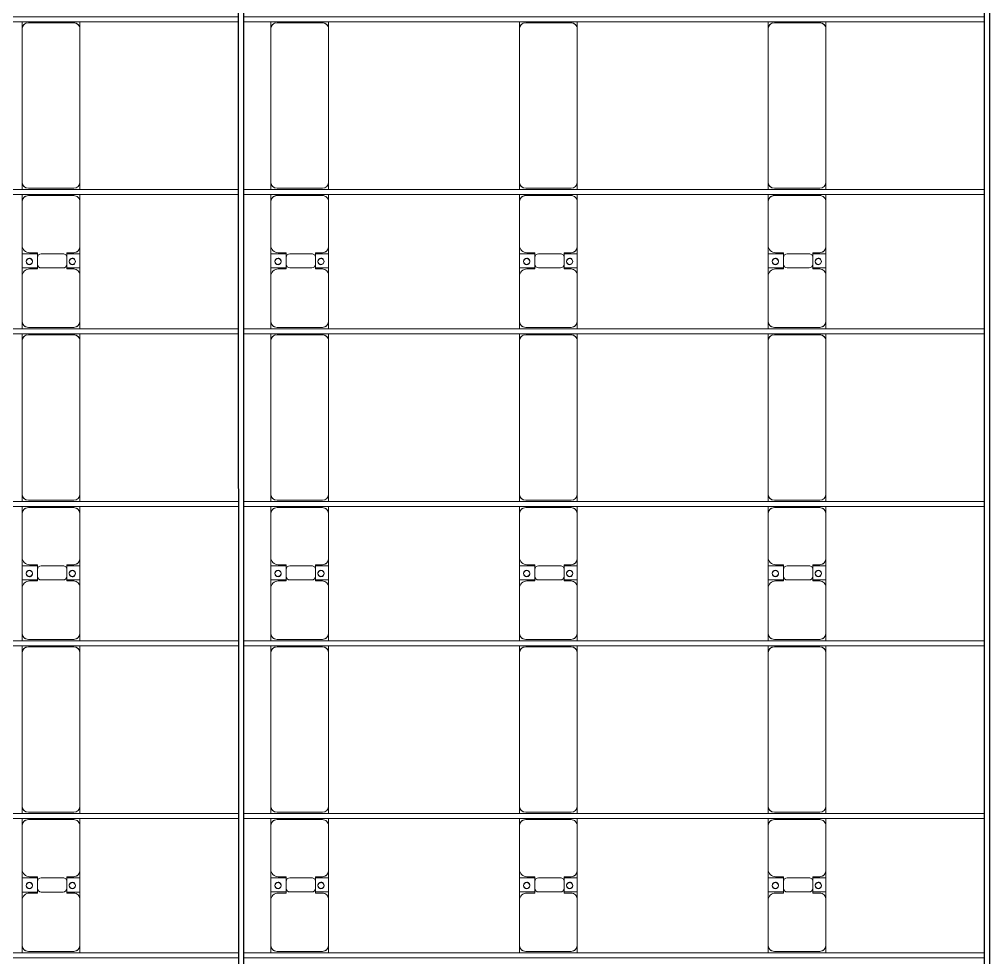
# Model space of a CAD drawing. Header units: millimetres. Extents: x -496478 to -186190, y -204059 to -87354.
# Drawn here: x -392996 to -385232, y -151152 to -143603 of the extents above; entities that cross this region are included whole.
import ezdxf

# ---------------------------------------------------------------- set-up
doc = ezdxf.new("R2010")
doc.units = ezdxf.units.MM
for name, color, linetype, lineweight in [('A-DETL-MBND', 5, 'Continuous', 9), ('A-GENM', 13, 'Continuous', 9), ('S-BEAM', 12, 'Continuous', 9)]:
    doc.layers.add(name, color=color, linetype=linetype, lineweight=lineweight)

# ---------------------------------------------------------------- blocks, each defined once
blk = doc.blocks.new('Dai phao do pin - DẢI PHAO ĐỠ PIN-V24-BỐ TRÍ KHUNG KẾT CẤU BÈ PIN 01')
at = {"layer": 'A-DETL-MBND', "color": 8}
for p, q in [((15768, 241.6), (15829.7, 241.6)), ((16189.7, 241.6), (15829.7, 241.6)), ((16189.7, 241.6), (16372.2, 241.6)), ((16257.8, 241.6), (16440.3, 241.6)), ((16257.8, 118.2), (16257.8, 241.6)), ((16372.2, 241.6), (16372.2, 118.2)), ((16790.3, 241.6), (16440.3, 241.6)), ((16790.3, 241.6), (16848, 241.6)), ((16888, 241.6), (16949.7, 241.6)), ((18180.3, 241.6), (16949.7, 241.6)), ((18180.3, 241.6), (18238, 241.6)), ((18278, 241.6), (18339.7, 241.6)), ((18699.7, 241.6), (18339.7, 241.6)), ((18699.7, 241.6), (18882.2, 241.6)), ((18767.8, 241.6), (18950.3, 241.6)), ((18767.8, 118.2), (18767.8, 241.6)), ((18882.2, 241.6), (18882.2, 118.2)), ((19300.3, 241.6), (18950.3, 241.6)), ((19300.3, 241.6), (19358, 241.6)), ((19398, 241.6), (19459.7, 241.6)), ((20690.3, 241.6), (19459.7, 241.6)), ((20690.3, 241.6), (20748, 241.6)), ((20788, 241.6), (20849.7, 241.6)), ((21209.7, 241.6), (20849.7, 241.6)), ((21209.7, 241.6), (21392.2, 241.6)), ((21277.8, 241.6), (21460.3, 241.6)), ((21277.8, 118.2), (21277.8, 241.6)), ((21392.2, 241.6), (21392.2, 118.2)), ((21810.3, 241.6), (21460.3, 241.6)), ((21810.3, 241.6), (21868, 241.6)), ((21908, 241.6), (21969.7, 241.6)), ((23200.3, 241.6), (21969.7, 241.6)), ((23200.3, 241.6), (23258, 241.6)), ((15779.7, 191.6), (15779.7, -173.4)), ((16249.7, 118.2), (16249.7, 181.6)), ((16380.3, 181.6), (16380.3, 118.2)), ((16840.3, -173.4), (16840.3, 191.6)), ((16899.7, 191.6), (16899.7, -173.4)), ((18230.3, -173.4), (18230.3, 191.6)), ((18289.7, 191.6), (18289.7, -173.4)), ((18759.7, 118.2), (18759.7, 181.6)), ((18890.3, 181.6), (18890.3, 118.2)), ((19350.3, -173.4), (19350.3, 191.6)), ((19409.7, 191.6), (19409.7, -173.4)), ((20740.3, -173.4), (20740.3, 191.6)), ((20799.7, 191.6), (20799.7, -173.4)), ((21269.7, 118.2), (21269.7, 181.6)), ((21400.3, 181.6), (21400.3, 118.2)), ((21860.3, -173.4), (21860.3, 191.6)), ((21919.7, 191.6), (21919.7, -173.4)), ((23250.3, -173.4), (23250.3, 191.6)), ((16342.2, 118.2), (16249.7, 118.2)), ((16257.8, 88.2), (16257.8, -88.2)), ((16380.3, 118.2), (16287.8, 118.2)), ((16372.2, -88.2), (16372.2, 88.2)), ((18852.2, 118.2), (18759.7, 118.2)), ((18767.8, 88.2), (18767.8, -88.2)), ((18890.3, 118.2), (18797.8, 118.2)), ((18882.2, -88.2), (18882.2, 88.2)), ((21362.2, 118.2), (21269.7, 118.2)), ((21277.8, 88.2), (21277.8, -88.2)), ((21400.3, 118.2), (21307.8, 118.2)), ((21392.2, -88.2), (21392.2, 88.2)), ((16249.7, -173.4), (16249.7, -118.2)), ((16249.7, -118.2), (16342.2, -118.2)), ((16257.8, -223.4), (16257.8, -118.2)), ((16287.8, -118.2), (16380.3, -118.2)), ((16372.2, -118.2), (16372.2, -223.4)), ((16380.3, -118.2), (16380.3, -173.4)), ((18759.7, -173.4), (18759.7, -118.2)), ((18759.7, -118.2), (18852.2, -118.2)), ((18767.8, -223.4), (18767.8, -118.2)), ((18797.8, -118.2), (18890.3, -118.2)), ((18882.2, -118.2), (18882.2, -223.4)), ((18890.3, -118.2), (18890.3, -173.4)), ((21269.7, -173.4), (21269.7, -118.2)), ((21269.7, -118.2), (21362.2, -118.2)), ((21277.8, -223.4), (21277.8, -118.2)), ((21307.8, -118.2), (21400.3, -118.2)), ((21392.2, -118.2), (21392.2, -223.4)), ((21400.3, -118.2), (21400.3, -173.4)), ((15829.7, -223.4), (15768, -223.4)), ((15829.7, -223.4), (16199.7, -223.4)), ((16372.2, -223.4), (16199.7, -223.4)), ((16430.3, -223.4), (16257.8, -223.4)), ((16430.3, -223.4), (16790.3, -223.4)), ((16848, -223.4), (16790.3, -223.4)), ((16949.7, -223.4), (16888, -223.4)), ((16949.7, -223.4), (18180.3, -223.4)), ((18238, -223.4), (18180.3, -223.4)), ((18339.7, -223.4), (18278, -223.4)), ((18339.7, -223.4), (18709.7, -223.4)), ((18882.2, -223.4), (18709.7, -223.4)), ((18940.3, -223.4), (18767.8, -223.4)), ((18940.3, -223.4), (19300.3, -223.4)), ((19358, -223.4), (19300.3, -223.4)), ((19459.7, -223.4), (19398, -223.4)), ((19459.7, -223.4), (20690.3, -223.4)), ((20748, -223.4), (20690.3, -223.4)), ((20849.7, -223.4), (20788, -223.4)), ((20849.7, -223.4), (21219.7, -223.4)), ((21392.2, -223.4), (21219.7, -223.4)), ((21450.3, -223.4), (21277.8, -223.4)), ((21450.3, -223.4), (21810.3, -223.4)), ((21868, -223.4), (21810.3, -223.4)), ((21969.7, -223.4), (21908, -223.4)), ((21969.7, -223.4), (23200.3, -223.4)), ((23258, -223.4), (23200.3, -223.4))]:
    blk.add_line(p, q, dxfattribs=at)
for centre, radius, start, end in [((15829.7, 191.6), 50, 90, 180), ((16189.7, 181.6), 60, 360, 90), ((16440.3, 181.6), 60, 90, 180), ((16790.3, 191.6), 50, 0, 90), ((16949.7, 191.6), 50, 90, 180), ((16949.7, 191.6), 50, 105, 180), ((18180.3, 191.6), 50, 360, 90), ((18180.3, 191.6), 50, 15, 90), ((18339.7, 191.6), 50, 90, 180), ((18699.7, 181.6), 60, 0, 90), ((18950.3, 181.6), 60, 90, 180), ((19300.3, 191.6), 50, 0, 90), ((19459.7, 191.6), 50, 90, 180), ((19459.7, 191.6), 50, 105, 180), ((20690.3, 191.6), 50, 0, 90), ((20690.3, 191.6), 50, 15, 90), ((20849.7, 191.6), 50, 90, 180), ((21209.7, 181.6), 60, 0, 90), ((21460.3, 181.6), 60, 90, 180), ((21810.3, 191.6), 50, 0, 90), ((21969.7, 191.6), 50, 90, 180), ((21969.7, 191.6), 50, 105, 180), ((23200.3, 191.6), 50, 360, 90), ((23200.3, 191.6), 50, 15, 90), ((15829.7, 191.6), 50, 135, 180), ((16189.7, 181.6), 60, 360, 45), ((16308.6, 183.2), 25, 0, 180), ((16308.6, 183.2), 25, 180, 360), ((16311.4, 183.2), 25, 0, 180), ((16311.4, 183.2), 25, 180, 0), ((16311.4, 183.2), 25, 180, 195), ((16440.3, 181.6), 60, 135, 180), ((16790.3, 191.6), 50, 0, 45), ((18339.7, 191.6), 50, 135, 180), ((18699.7, 181.6), 60, 0, 45), ((18818.6, 183.2), 25, 0, 180), ((18818.6, 183.2), 25, 180, 0), ((18821.4, 183.2), 25, 0, 180), ((18821.4, 183.2), 25, 180, 360), ((18821.4, 183.2), 25, 180, 195), ((18950.3, 181.6), 60, 135, 180), ((19300.3, 191.6), 50, 0, 45), ((20849.7, 191.6), 50, 135, 180), ((21209.7, 181.6), 60, 0, 45), ((21328.6, 183.2), 25, 360, 180), ((21328.6, 183.2), 25, 180, 360), ((21331.4, 183.2), 25, 0, 180), ((21331.4, 183.2), 25, 180, 0), ((21331.4, 183.2), 25, 180, 195), ((21460.3, 181.6), 60, 135, 180), ((21810.3, 191.6), 50, 0, 45), ((16287.8, 88.2), 30, 90, 180), ((16342.2, 88.2), 30, 360, 90), ((18797.8, 88.2), 30, 90, 180), ((18852.2, 88.2), 30, 0, 90), ((21307.8, 88.2), 30, 90, 180), ((21362.2, 88.2), 30, 0, 90), ((16287.8, -88.2), 30, 180, 270), ((16308.6, -161.8), 25, 0, 180), ((16311.4, -161.8), 25, 360, 180), ((16311.4, -161.8), 25, 120, 180), ((16311.4, -161.8), 25, 75, 105), ((16308.6, -161.8), 25, 75, 90), ((16308.6, -161.8), 25, 30, 45), ((16342.2, -88.2), 30, 270, 0), ((18797.8, -88.2), 30, 180, 270), ((18818.6, -161.8), 25, 0, 180), ((18821.4, -161.8), 25, 0, 180), ((18821.4, -161.8), 25, 120, 180), ((18821.4, -161.8), 25, 75, 105), ((18818.6, -161.8), 25, 75, 90), ((18818.6, -161.8), 25, 30, 45), ((18852.2, -88.2), 30, 270, 0), ((21307.8, -88.2), 30, 180, 270), ((21328.6, -161.8), 25, 360, 180), ((21331.4, -161.8), 25, 360, 180), ((21331.4, -161.8), 25, 120, 180), ((21331.4, -161.8), 25, 85.14469, 105), ((21328.6, -161.8), 25, 75, 90), ((21328.6, -161.8), 25, 30, 45), ((21362.2, -88.2), 30, 270, 0), ((15829.7, -173.4), 50, 180, 270), ((15829.7, -173.4), 50, 180, 225), ((16199.7, -173.4), 50, 270, 360), ((16199.7, -173.4), 50, 315, 360), ((16308.6, -161.8), 25, 180, 360), ((16311.4, -161.8), 25, 180, 0), ((16308.6, -161.8), 25, 0, 15), ((16430.3, -173.4), 50, 180, 270), ((16430.3, -173.4), 50, 180, 225), ((16790.3, -173.4), 50, 270, 0), ((16790.3, -173.4), 50, 315, 360), ((16949.7, -173.4), 50, 180, 270), ((16949.7, -173.4), 50, 180, 270), ((18180.3, -173.4), 50, 270, 360), ((18180.3, -173.4), 50, 285, 360), ((18339.7, -173.4), 50, 180, 270), ((18339.7, -173.4), 50, 180, 225), ((18709.7, -173.4), 50, 270, 0), ((18709.7, -173.4), 50, 315, 0), ((18818.6, -161.8), 25, 180, 0), ((18821.4, -161.8), 25, 180, 360), ((18818.6, -161.8), 25, 0, 15), ((18940.3, -173.4), 50, 180, 270), ((18940.3, -173.4), 50, 180, 225), ((19300.3, -173.4), 50, 270, 360), ((19300.3, -173.4), 50, 315, 360), ((19459.7, -173.4), 50, 180, 270), ((19459.7, -173.4), 50, 180, 270), ((20690.3, -173.4), 50, 270, 0), ((20690.3, -173.4), 50, 285, 0), ((20849.7, -173.4), 50, 180, 270), ((20849.7, -173.4), 50, 180, 225), ((21219.7, -173.4), 50, 270, 0), ((21219.7, -173.4), 50, 315, 0), ((21328.6, -161.8), 25, 180, 0), ((21331.4, -161.8), 25, 180, 0), ((21328.6, -161.8), 25, 360, 15), ((21450.3, -173.4), 50, 180, 270), ((21450.3, -173.4), 50, 180, 225), ((21810.3, -173.4), 50, 270, 0), ((21810.3, -173.4), 50, 315, 0), ((21969.7, -173.4), 50, 180, 270), ((21969.7, -173.4), 50, 180, 270), ((23200.3, -173.4), 50, 270, 0), ((23200.3, -173.4), 50, 285, 360)]:
    blk.add_arc(centre, radius, start, end, dxfattribs=at)
blk = doc.blocks.new('Dai phao do pin - DẢI PHAO ĐỠ PIN-V25-BỐ TRÍ KHUNG KẾT CẤU BÈ PIN 01')
at = {"layer": 'A-DETL-MBND', "color": 8}
for p, q in [((15768, 241.6), (15829.7, 241.6)), ((16189.7, 241.6), (15829.7, 241.6)), ((16189.7, 241.6), (16372.2, 241.6)), ((16257.8, 241.6), (16440.3, 241.6)), ((16257.8, 118.2), (16257.8, 241.6)), ((16372.2, 241.6), (16372.2, 118.2)), ((16790.3, 241.6), (16440.3, 241.6)), ((16790.3, 241.6), (16848, 241.6)), ((16888, 241.6), (16949.7, 241.6)), ((18180.3, 241.6), (16949.7, 241.6)), ((18180.3, 241.6), (18238, 241.6)), ((18278, 241.6), (18339.7, 241.6)), ((18699.7, 241.6), (18339.7, 241.6)), ((18699.7, 241.6), (18882.2, 241.6)), ((18767.8, 241.6), (18950.3, 241.6)), ((18767.8, 118.2), (18767.8, 241.6)), ((18882.2, 241.6), (18882.2, 118.2)), ((19300.3, 241.6), (18950.3, 241.6)), ((19300.3, 241.6), (19358, 241.6)), ((19398, 241.6), (19459.7, 241.6)), ((20690.3, 241.6), (19459.7, 241.6)), ((20690.3, 241.6), (20748, 241.6)), ((20788, 241.6), (20849.7, 241.6)), ((21209.7, 241.6), (20849.7, 241.6)), ((21209.7, 241.6), (21392.2, 241.6)), ((21277.8, 241.6), (21460.3, 241.6)), ((21277.8, 118.2), (21277.8, 241.6)), ((21392.2, 241.6), (21392.2, 118.2)), ((21810.3, 241.6), (21460.3, 241.6)), ((21810.3, 241.6), (21868, 241.6)), ((21908, 241.6), (21969.7, 241.6)), ((23200.3, 241.6), (21969.7, 241.6)), ((23200.3, 241.6), (23258, 241.6)), ((15779.7, 191.6), (15779.7, -173.4)), ((16249.7, 118.2), (16249.7, 181.6)), ((16380.3, 181.6), (16380.3, 118.2)), ((16840.3, -173.4), (16840.3, 191.6)), ((16899.7, 191.6), (16899.7, -173.4)), ((18230.3, -173.4), (18230.3, 191.6)), ((18289.7, 191.6), (18289.7, -173.4)), ((18759.7, 118.2), (18759.7, 181.6)), ((18890.3, 181.6), (18890.3, 118.2)), ((19350.3, -173.4), (19350.3, 191.6)), ((19409.7, 191.6), (19409.7, -173.4)), ((20740.3, -173.4), (20740.3, 191.6)), ((20799.7, 191.6), (20799.7, -173.4)), ((21269.7, 118.2), (21269.7, 181.6)), ((21400.3, 181.6), (21400.3, 118.2)), ((21860.3, -173.4), (21860.3, 191.6)), ((21919.7, 191.6), (21919.7, -173.4)), ((23250.3, -173.4), (23250.3, 191.6)), ((16342.2, 118.2), (16249.7, 118.2)), ((16257.8, 88.2), (16257.8, -88.2)), ((16380.3, 118.2), (16287.8, 118.2)), ((16372.2, -88.2), (16372.2, 88.2)), ((18852.2, 118.2), (18759.7, 118.2)), ((18767.8, 88.2), (18767.8, -88.2)), ((18890.3, 118.2), (18797.8, 118.2)), ((18882.2, -88.2), (18882.2, 88.2)), ((21362.2, 118.2), (21269.7, 118.2)), ((21277.8, 88.2), (21277.8, -88.2)), ((21400.3, 118.2), (21307.8, 118.2)), ((21392.2, -88.2), (21392.2, 88.2)), ((16249.7, -173.4), (16249.7, -118.2)), ((16249.7, -118.2), (16342.2, -118.2)), ((16257.8, -223.4), (16257.8, -118.2)), ((16287.8, -118.2), (16380.3, -118.2)), ((16372.2, -118.2), (16372.2, -223.4)), ((16380.3, -118.2), (16380.3, -173.4)), ((18759.7, -173.4), (18759.7, -118.2)), ((18759.7, -118.2), (18852.2, -118.2)), ((18767.8, -223.4), (18767.8, -118.2)), ((18797.8, -118.2), (18890.3, -118.2)), ((18882.2, -118.2), (18882.2, -223.4)), ((18890.3, -118.2), (18890.3, -173.4)), ((21269.7, -173.4), (21269.7, -118.2)), ((21269.7, -118.2), (21362.2, -118.2)), ((21277.8, -223.4), (21277.8, -118.2)), ((21307.8, -118.2), (21400.3, -118.2)), ((21392.2, -118.2), (21392.2, -223.4)), ((21400.3, -118.2), (21400.3, -173.4)), ((15829.7, -223.4), (15768, -223.4)), ((15829.7, -223.4), (16199.7, -223.4)), ((16372.2, -223.4), (16199.7, -223.4)), ((16430.3, -223.4), (16257.8, -223.4)), ((16430.3, -223.4), (16790.3, -223.4)), ((16848, -223.4), (16790.3, -223.4)), ((16949.7, -223.4), (16888, -223.4)), ((16949.7, -223.4), (18180.3, -223.4)), ((18238, -223.4), (18180.3, -223.4)), ((18339.7, -223.4), (18278, -223.4)), ((18339.7, -223.4), (18709.7, -223.4)), ((18882.2, -223.4), (18709.7, -223.4)), ((18940.3, -223.4), (18767.8, -223.4)), ((18940.3, -223.4), (19300.3, -223.4)), ((19358, -223.4), (19300.3, -223.4)), ((19459.7, -223.4), (19398, -223.4)), ((19459.7, -223.4), (20690.3, -223.4)), ((20748, -223.4), (20690.3, -223.4)), ((20849.7, -223.4), (20788, -223.4)), ((20849.7, -223.4), (21219.7, -223.4)), ((21392.2, -223.4), (21219.7, -223.4)), ((21450.3, -223.4), (21277.8, -223.4)), ((21450.3, -223.4), (21810.3, -223.4)), ((21868, -223.4), (21810.3, -223.4)), ((21969.7, -223.4), (21908, -223.4)), ((21969.7, -223.4), (23200.3, -223.4)), ((23258, -223.4), (23200.3, -223.4))]:
    blk.add_line(p, q, dxfattribs=at)
for centre, radius, start, end in [((15829.7, 191.6), 50, 90, 180), ((16189.7, 181.6), 60, 360, 90), ((16440.3, 181.6), 60, 90, 180), ((16790.3, 191.6), 50, 0, 90), ((16949.7, 191.6), 50, 90, 180), ((16949.7, 191.6), 50, 105, 180), ((18180.3, 191.6), 50, 360, 90), ((18180.3, 191.6), 50, 15, 90), ((18339.7, 191.6), 50, 90, 180), ((18699.7, 181.6), 60, 0, 90), ((18950.3, 181.6), 60, 90, 180), ((19300.3, 191.6), 50, 0, 90), ((19459.7, 191.6), 50, 90, 180), ((19459.7, 191.6), 50, 105, 180), ((20690.3, 191.6), 50, 0, 90), ((20690.3, 191.6), 50, 15, 90), ((20849.7, 191.6), 50, 90, 180), ((21209.7, 181.6), 60, 0, 90), ((21460.3, 181.6), 60, 90, 180), ((21810.3, 191.6), 50, 0, 90), ((21969.7, 191.6), 50, 90, 180), ((21969.7, 191.6), 50, 105, 180), ((23200.3, 191.6), 50, 360, 90), ((23200.3, 191.6), 50, 15, 90), ((15829.7, 191.6), 50, 135, 180), ((16189.7, 181.6), 60, 360, 45), ((16308.6, 183.2), 25, 0, 180), ((16308.6, 183.2), 25, 180, 360), ((16311.4, 183.2), 25, 0, 180), ((16311.4, 183.2), 25, 180, 0), ((16311.4, 183.2), 25, 180, 195), ((16440.3, 181.6), 60, 135, 180), ((16790.3, 191.6), 50, 0, 45), ((18339.7, 191.6), 50, 135, 180), ((18699.7, 181.6), 60, 0, 45), ((18818.6, 183.2), 25, 0, 180), ((18818.6, 183.2), 25, 180, 0), ((18821.4, 183.2), 25, 0, 180), ((18821.4, 183.2), 25, 180, 360), ((18821.4, 183.2), 25, 180, 195), ((18950.3, 181.6), 60, 135, 180), ((19300.3, 191.6), 50, 0, 45), ((20849.7, 191.6), 50, 135, 180), ((21209.7, 181.6), 60, 0, 45), ((21328.6, 183.2), 25, 360, 180), ((21328.6, 183.2), 25, 180, 360), ((21331.4, 183.2), 25, 0, 180), ((21331.4, 183.2), 25, 180, 0), ((21331.4, 183.2), 25, 180, 195), ((21460.3, 181.6), 60, 135, 180), ((21810.3, 191.6), 50, 0, 45), ((16287.8, 88.2), 30, 90, 180), ((16342.2, 88.2), 30, 360, 90), ((18797.8, 88.2), 30, 90, 180), ((18852.2, 88.2), 30, 0, 90), ((21307.8, 88.2), 30, 90, 180), ((21362.2, 88.2), 30, 0, 90), ((16287.8, -88.2), 30, 180, 270), ((16308.6, -161.8), 25, 0, 180), ((16311.4, -161.8), 25, 360, 180), ((16311.4, -161.8), 25, 120, 180), ((16311.4, -161.8), 25, 75, 105), ((16308.6, -161.8), 25, 75, 90), ((16308.6, -161.8), 25, 30, 45), ((16342.2, -88.2), 30, 270, 0), ((18797.8, -88.2), 30, 180, 270), ((18818.6, -161.8), 25, 0, 180), ((18821.4, -161.8), 25, 0, 180), ((18821.4, -161.8), 25, 120, 180), ((18821.4, -161.8), 25, 75, 105), ((18818.6, -161.8), 25, 75, 90), ((18818.6, -161.8), 25, 30, 45), ((18852.2, -88.2), 30, 270, 0), ((21307.8, -88.2), 30, 180, 270), ((21328.6, -161.8), 25, 360, 180), ((21331.4, -161.8), 25, 360, 180), ((21331.4, -161.8), 25, 120, 180), ((21331.4, -161.8), 25, 85.20608, 105), ((21328.6, -161.8), 25, 75, 90), ((21328.6, -161.8), 25, 30, 45), ((21362.2, -88.2), 30, 270, 0), ((15829.7, -173.4), 50, 180, 270), ((15829.7, -173.4), 50, 180, 225), ((16199.7, -173.4), 50, 270, 360), ((16199.7, -173.4), 50, 315, 360), ((16308.6, -161.8), 25, 180, 360), ((16311.4, -161.8), 25, 180, 0), ((16308.6, -161.8), 25, 0, 15), ((16430.3, -173.4), 50, 180, 270), ((16430.3, -173.4), 50, 180, 225), ((16790.3, -173.4), 50, 270, 0), ((16790.3, -173.4), 50, 315, 360), ((16949.7, -173.4), 50, 180, 270), ((16949.7, -173.4), 50, 180, 270), ((18180.3, -173.4), 50, 270, 360), ((18180.3, -173.4), 50, 285, 360), ((18339.7, -173.4), 50, 180, 270), ((18339.7, -173.4), 50, 180, 225), ((18709.7, -173.4), 50, 270, 0), ((18709.7, -173.4), 50, 315, 0), ((18818.6, -161.8), 25, 180, 0), ((18821.4, -161.8), 25, 180, 360), ((18818.6, -161.8), 25, 0, 15), ((18940.3, -173.4), 50, 180, 270), ((18940.3, -173.4), 50, 180, 225), ((19300.3, -173.4), 50, 270, 360), ((19300.3, -173.4), 50, 315, 360), ((19459.7, -173.4), 50, 180, 270), ((19459.7, -173.4), 50, 180, 270), ((20690.3, -173.4), 50, 270, 0), ((20690.3, -173.4), 50, 285, 0), ((20849.7, -173.4), 50, 180, 270), ((20849.7, -173.4), 50, 180, 225), ((21219.7, -173.4), 50, 270, 0), ((21219.7, -173.4), 50, 315, 0), ((21328.6, -161.8), 25, 180, 0), ((21331.4, -161.8), 25, 180, 0), ((21328.6, -161.8), 25, 360, 15), ((21450.3, -173.4), 50, 180, 270), ((21450.3, -173.4), 50, 180, 225), ((21810.3, -173.4), 50, 270, 0), ((21810.3, -173.4), 50, 315, 0), ((21969.7, -173.4), 50, 180, 270), ((21969.7, -173.4), 50, 180, 270), ((23200.3, -173.4), 50, 270, 0), ((23200.3, -173.4), 50, 285, 360)]:
    blk.add_arc(centre, radius, start, end, dxfattribs=at)
blk = doc.blocks.new('Dai phao do pin - DẢI PHAO ĐỠ PIN-V26-BỐ TRÍ KHUNG KẾT CẤU BÈ PIN 01')
at = {"layer": 'A-DETL-MBND', "color": 8}
for p, q in [((15768, 241.6), (15829.7, 241.6)), ((16189.7, 241.6), (15829.7, 241.6)), ((16189.7, 241.6), (16372.2, 241.6)), ((16257.8, 241.6), (16440.3, 241.6)), ((16257.8, 118.2), (16257.8, 241.6)), ((16372.2, 241.6), (16372.2, 118.2)), ((16790.3, 241.6), (16440.3, 241.6)), ((16790.3, 241.6), (16848, 241.6)), ((16888, 241.6), (16949.7, 241.6)), ((18180.3, 241.6), (16949.7, 241.6)), ((18180.3, 241.6), (18238, 241.6)), ((18278, 241.6), (18339.7, 241.6)), ((18699.7, 241.6), (18339.7, 241.6)), ((18699.7, 241.6), (18882.2, 241.6)), ((18767.8, 241.6), (18950.3, 241.6)), ((18767.8, 118.2), (18767.8, 241.6)), ((18882.2, 241.6), (18882.2, 118.2)), ((19300.3, 241.6), (18950.3, 241.6)), ((19300.3, 241.6), (19358, 241.6)), ((19398, 241.6), (19459.7, 241.6)), ((20690.3, 241.6), (19459.7, 241.6)), ((20690.3, 241.6), (20748, 241.6)), ((20788, 241.6), (20849.7, 241.6)), ((21209.7, 241.6), (20849.7, 241.6)), ((21209.7, 241.6), (21392.2, 241.6)), ((21277.8, 241.6), (21460.3, 241.6)), ((21277.8, 118.2), (21277.8, 241.6)), ((21392.2, 241.6), (21392.2, 118.2)), ((21810.3, 241.6), (21460.3, 241.6)), ((21810.3, 241.6), (21868, 241.6)), ((21908, 241.6), (21969.7, 241.6)), ((23200.3, 241.6), (21969.7, 241.6)), ((23200.3, 241.6), (23258, 241.6)), ((15779.7, 191.6), (15779.7, -173.4)), ((16249.7, 118.2), (16249.7, 181.6)), ((16380.3, 181.6), (16380.3, 118.2)), ((16840.3, -173.4), (16840.3, 191.6)), ((16899.7, 191.6), (16899.7, -173.4)), ((18230.3, -173.4), (18230.3, 191.6)), ((18289.7, 191.6), (18289.7, -173.4)), ((18759.7, 118.2), (18759.7, 181.6)), ((18890.3, 181.6), (18890.3, 118.2)), ((19350.3, -173.4), (19350.3, 191.6)), ((19409.7, 191.6), (19409.7, -173.4)), ((20740.3, -173.4), (20740.3, 191.6)), ((20799.7, 191.6), (20799.7, -173.4)), ((21269.7, 118.2), (21269.7, 181.6)), ((21400.3, 181.6), (21400.3, 118.2)), ((21860.3, -173.4), (21860.3, 191.6)), ((21919.7, 191.6), (21919.7, -173.4)), ((23250.3, -173.4), (23250.3, 191.6)), ((16342.2, 118.2), (16249.7, 118.2)), ((16257.8, 88.2), (16257.8, -88.2)), ((16380.3, 118.2), (16287.8, 118.2)), ((16372.2, -88.2), (16372.2, 88.2)), ((18852.2, 118.2), (18759.7, 118.2)), ((18767.8, 88.2), (18767.8, -88.2)), ((18890.3, 118.2), (18797.8, 118.2)), ((18882.2, -88.2), (18882.2, 88.2)), ((21362.2, 118.2), (21269.7, 118.2)), ((21277.8, 88.2), (21277.8, -88.2)), ((21400.3, 118.2), (21307.8, 118.2)), ((21392.2, -88.2), (21392.2, 88.2)), ((16249.7, -173.4), (16249.7, -118.2)), ((16249.7, -118.2), (16342.2, -118.2)), ((16257.8, -223.4), (16257.8, -122.1)), ((16287.8, -118.2), (16380.3, -118.2)), ((16372.2, -122.1), (16372.2, -223.4)), ((16380.3, -118.2), (16380.3, -173.4)), ((18759.7, -173.4), (18759.7, -118.2)), ((18759.7, -118.2), (18852.2, -118.2)), ((18767.8, -223.4), (18767.8, -122.2)), ((18797.8, -118.2), (18890.3, -118.2)), ((18882.2, -122.2), (18882.2, -223.4)), ((18890.3, -118.2), (18890.3, -173.4)), ((21269.7, -173.4), (21269.7, -118.2)), ((21269.7, -118.2), (21362.2, -118.2)), ((21277.8, -223.4), (21277.8, -122.2)), ((21307.8, -118.2), (21400.3, -118.2)), ((21392.2, -122.2), (21392.2, -223.4)), ((21400.3, -118.2), (21400.3, -173.4)), ((15829.7, -223.4), (15768, -223.4)), ((15829.7, -223.4), (16199.7, -223.4)), ((16372.2, -223.4), (16199.7, -223.4)), ((16430.3, -223.4), (16257.8, -223.4)), ((16430.3, -223.4), (16790.3, -223.4)), ((16848, -223.4), (16790.3, -223.4)), ((16949.7, -223.4), (16888, -223.4)), ((16949.7, -223.4), (18180.3, -223.4)), ((18238, -223.4), (18180.3, -223.4)), ((18339.7, -223.4), (18278, -223.4)), ((18339.7, -223.4), (18709.7, -223.4)), ((18882.2, -223.4), (18709.7, -223.4)), ((18940.3, -223.4), (18767.8, -223.4)), ((18940.3, -223.4), (19300.3, -223.4)), ((19358, -223.4), (19300.3, -223.4)), ((19459.7, -223.4), (19398, -223.4)), ((19459.7, -223.4), (20690.3, -223.4)), ((20748, -223.4), (20690.3, -223.4)), ((20849.7, -223.4), (20788, -223.4)), ((20849.7, -223.4), (21219.7, -223.4)), ((21392.2, -223.4), (21219.7, -223.4)), ((21450.3, -223.4), (21277.8, -223.4)), ((21450.3, -223.4), (21810.3, -223.4)), ((21868, -223.4), (21810.3, -223.4)), ((21969.7, -223.4), (21908, -223.4)), ((21969.7, -223.4), (23200.3, -223.4)), ((23258, -223.4), (23200.3, -223.4))]:
    blk.add_line(p, q, dxfattribs=at)
for centre, radius, start, end in [((15829.7, 191.6), 50, 90, 180), ((16189.7, 181.6), 60, 360, 90), ((16440.3, 181.6), 60, 90, 180), ((16790.3, 191.6), 50, 0, 90), ((16949.7, 191.6), 50, 90, 180), ((16949.7, 191.6), 50, 105, 180), ((18180.3, 191.6), 50, 360, 90), ((18180.3, 191.6), 50, 15, 90), ((18339.7, 191.6), 50, 90, 180), ((18699.7, 181.6), 60, 0, 90), ((18950.3, 181.6), 60, 90, 180), ((19300.3, 191.6), 50, 0, 90), ((19459.7, 191.6), 50, 90, 180), ((19459.7, 191.6), 50, 105, 180), ((20690.3, 191.6), 50, 0, 90), ((20690.3, 191.6), 50, 15, 90), ((20849.7, 191.6), 50, 90, 180), ((21209.7, 181.6), 60, 0, 90), ((21460.3, 181.6), 60, 90, 180), ((21810.3, 191.6), 50, 0, 90), ((21969.7, 191.6), 50, 90, 180), ((21969.7, 191.6), 50, 105, 180), ((23200.3, 191.6), 50, 360, 90), ((23200.3, 191.6), 50, 15, 90), ((15829.7, 191.6), 50, 135, 180), ((16189.7, 181.6), 60, 360, 45), ((16308.6, 183.2), 25, 0, 180), ((16308.6, 183.2), 25, 180, 360), ((16311.4, 183.2), 25, 0, 180), ((16311.4, 183.2), 25, 180, 0), ((16311.4, 183.2), 25, 180, 195), ((16440.3, 181.6), 60, 135, 180), ((16790.3, 191.6), 50, 0, 45), ((18339.7, 191.6), 50, 135, 180), ((18699.7, 181.6), 60, 0, 45), ((18818.6, 183.2), 25, 0, 180), ((18818.6, 183.2), 25, 180, 0), ((18821.4, 183.2), 25, 0, 180), ((18821.4, 183.2), 25, 180, 360), ((18821.4, 183.2), 25, 180, 195), ((18950.3, 181.6), 60, 135, 180), ((19300.3, 191.6), 50, 0, 45), ((20849.7, 191.6), 50, 135, 180), ((21209.7, 181.6), 60, 0, 45), ((21328.6, 183.2), 25, 360, 180), ((21328.6, 183.2), 25, 180, 360), ((21331.4, 183.2), 25, 0, 180), ((21331.4, 183.2), 25, 180, 0), ((21331.4, 183.2), 25, 180, 195), ((21460.3, 181.6), 60, 135, 180), ((21810.3, 191.6), 50, 0, 45), ((16287.8, 88.2), 30, 90, 180), ((16342.2, 88.2), 30, 360, 90), ((18797.8, 88.2), 30, 90, 180), ((18852.2, 88.2), 30, 0, 90), ((21307.8, 88.2), 30, 90, 180), ((21362.2, 88.2), 30, 0, 90), ((16287.8, -88.2), 30, 180, 270), ((16308.6, -161.8), 25, 0, 180), ((16311.4, -161.8), 25, 360, 180), ((16311.4, -161.8), 25, 120, 180), ((16311.4, -161.8), 25, 75, 105), ((16308.6, -161.8), 25, 75, 90), ((16308.6, -161.8), 25, 30, 45), ((16342.2, -88.2), 30, 270, 0), ((18797.8, -88.2), 30, 180, 270), ((18818.6, -161.8), 25, 0, 180), ((18821.4, -161.8), 25, 0, 180), ((18821.4, -161.8), 25, 120, 180), ((18821.4, -161.8), 25, 75, 105), ((18818.6, -161.8), 25, 75, 90), ((18818.6, -161.8), 25, 30, 45), ((18852.2, -88.2), 30, 270, 0), ((21307.8, -88.2), 30, 180, 270), ((21328.6, -161.8), 25, 360, 180), ((21331.4, -161.8), 25, 360, 180), ((21331.4, -161.8), 25, 120, 180), ((21331.4, -161.8), 25, 85.26747, 105), ((21328.6, -161.8), 25, 75, 90), ((21328.6, -161.8), 25, 30, 45), ((21362.2, -88.2), 30, 270, 0), ((15829.7, -173.4), 50, 180, 270), ((15829.7, -173.4), 50, 180, 225), ((16199.7, -173.4), 50, 270, 360), ((16199.7, -173.4), 50, 315, 360), ((16308.6, -161.8), 25, 180, 360), ((16311.4, -161.8), 25, 180, 0), ((16308.6, -161.8), 25, 0, 15), ((16430.3, -173.4), 50, 180, 270), ((16430.3, -173.4), 50, 180, 225), ((16790.3, -173.4), 50, 270, 0), ((16790.3, -173.4), 50, 315, 360), ((16949.7, -173.4), 50, 180, 270), ((16949.7, -173.4), 50, 180, 270), ((18180.3, -173.4), 50, 270, 360), ((18180.3, -173.4), 50, 285, 360), ((18339.7, -173.4), 50, 180, 270), ((18339.7, -173.4), 50, 180, 225), ((18709.7, -173.4), 50, 270, 0), ((18709.7, -173.4), 50, 315, 0), ((18818.6, -161.8), 25, 180, 0), ((18821.4, -161.8), 25, 180, 360), ((18818.6, -161.8), 25, 0, 15), ((18940.3, -173.4), 50, 180, 270), ((18940.3, -173.4), 50, 180, 225), ((19300.3, -173.4), 50, 270, 360), ((19300.3, -173.4), 50, 315, 360), ((19459.7, -173.4), 50, 180, 270), ((19459.7, -173.4), 50, 180, 270), ((20690.3, -173.4), 50, 270, 0), ((20690.3, -173.4), 50, 285, 0), ((20849.7, -173.4), 50, 180, 270), ((20849.7, -173.4), 50, 180, 225), ((21219.7, -173.4), 50, 270, 0), ((21219.7, -173.4), 50, 315, 0), ((21328.6, -161.8), 25, 180, 0), ((21331.4, -161.8), 25, 180, 0), ((21328.6, -161.8), 25, 360, 15), ((21450.3, -173.4), 50, 180, 270), ((21450.3, -173.4), 50, 180, 225), ((21810.3, -173.4), 50, 270, 0), ((21810.3, -173.4), 50, 315, 0), ((21969.7, -173.4), 50, 180, 270), ((21969.7, -173.4), 50, 180, 270), ((23200.3, -173.4), 50, 270, 0), ((23200.3, -173.4), 50, 285, 360)]:
    blk.add_arc(centre, radius, start, end, dxfattribs=at)
blk = doc.blocks.new('Dai phao do pin - DẢI PHAO ĐỠ PIN-V27-BỐ TRÍ KHUNG KẾT CẤU BÈ PIN 01')
at = {"layer": 'A-DETL-MBND', "color": 8}
for p, q in [((15768, 241.6), (15829.7, 241.6)), ((16189.7, 241.6), (15829.7, 241.6)), ((16189.7, 241.6), (16372.2, 241.6)), ((16257.8, 241.6), (16440.3, 241.6)), ((16257.8, 118.2), (16257.8, 241.6)), ((16372.2, 241.6), (16372.2, 118.2)), ((16790.3, 241.6), (16440.3, 241.6)), ((16790.3, 241.6), (16848, 241.6)), ((16888, 241.6), (16949.7, 241.6)), ((18180.3, 241.6), (16949.7, 241.6)), ((18180.3, 241.6), (18238, 241.6)), ((18278, 241.6), (18339.7, 241.6)), ((18699.7, 241.6), (18339.7, 241.6)), ((18699.7, 241.6), (18882.2, 241.6)), ((18767.8, 241.6), (18950.3, 241.6)), ((18767.8, 118.2), (18767.8, 241.6)), ((18882.2, 241.6), (18882.2, 118.2)), ((19300.3, 241.6), (18950.3, 241.6)), ((19300.3, 241.6), (19358, 241.6)), ((19398, 241.6), (19459.7, 241.6)), ((20690.3, 241.6), (19459.7, 241.6)), ((20690.3, 241.6), (20748, 241.6)), ((20788, 241.6), (20849.7, 241.6)), ((21209.7, 241.6), (20849.7, 241.6)), ((21209.7, 241.6), (21392.2, 241.6)), ((21277.8, 241.6), (21460.3, 241.6)), ((21277.8, 118.2), (21277.8, 241.6)), ((21392.2, 241.6), (21392.2, 118.2)), ((21810.3, 241.6), (21460.3, 241.6)), ((21810.3, 241.6), (21868, 241.6)), ((21908, 241.6), (21969.7, 241.6)), ((23200.3, 241.6), (21969.7, 241.6)), ((23200.3, 241.6), (23258, 241.6)), ((15779.7, 191.6), (15779.7, -173.4)), ((16249.7, 118.2), (16249.7, 181.6)), ((16380.3, 181.6), (16380.3, 118.2)), ((16840.3, -173.4), (16840.3, 191.6)), ((16899.7, 191.6), (16899.7, -173.4)), ((18230.3, -173.4), (18230.3, 191.6)), ((18289.7, 191.6), (18289.7, -173.4)), ((18759.7, 118.2), (18759.7, 181.6)), ((18890.3, 181.6), (18890.3, 118.2)), ((19350.3, -173.4), (19350.3, 191.6)), ((19409.7, 191.6), (19409.7, -173.4)), ((20740.3, -173.4), (20740.3, 191.6)), ((20799.7, 191.6), (20799.7, -173.4)), ((21269.7, 118.2), (21269.7, 181.6)), ((21400.3, 181.6), (21400.3, 118.2)), ((21860.3, -173.4), (21860.3, 191.6)), ((21919.7, 191.6), (21919.7, -173.4)), ((23250.3, -173.4), (23250.3, 191.6)), ((16342.2, 118.2), (16249.7, 118.2)), ((16257.8, 88.2), (16257.8, -88.2)), ((16380.3, 118.2), (16287.8, 118.2)), ((16372.2, -88.2), (16372.2, 88.2)), ((18852.2, 118.2), (18759.7, 118.2)), ((18767.8, 88.2), (18767.8, -88.2)), ((18890.3, 118.2), (18797.8, 118.2)), ((18882.2, -88.2), (18882.2, 88.2)), ((21362.2, 118.2), (21269.7, 118.2)), ((21277.8, 88.2), (21277.8, -88.2)), ((21400.3, 118.2), (21307.8, 118.2)), ((21392.2, -88.2), (21392.2, 88.2)), ((16249.7, -173.4), (16249.7, -118.2)), ((16249.7, -118.2), (16342.2, -118.2)), ((16257.8, -223.4), (16257.8, -118.2)), ((16287.8, -118.2), (16380.3, -118.2)), ((16372.2, -118.2), (16372.2, -223.4)), ((16380.3, -118.2), (16380.3, -173.4)), ((18759.7, -173.4), (18759.7, -118.2)), ((18759.7, -118.2), (18852.2, -118.2)), ((18767.8, -223.4), (18767.8, -118.2)), ((18797.8, -118.2), (18890.3, -118.2)), ((18882.2, -118.2), (18882.2, -223.4)), ((18890.3, -118.2), (18890.3, -173.4)), ((21269.7, -173.4), (21269.7, -118.2)), ((21269.7, -118.2), (21362.2, -118.2)), ((21277.8, -223.4), (21277.8, -118.2)), ((21307.8, -118.2), (21400.3, -118.2)), ((21392.2, -118.2), (21392.2, -223.4)), ((21400.3, -118.2), (21400.3, -173.4)), ((15829.7, -223.4), (15768, -223.4)), ((15829.7, -223.4), (16199.7, -223.4)), ((16372.2, -223.4), (16199.7, -223.4)), ((16430.3, -223.4), (16257.8, -223.4)), ((16430.3, -223.4), (16790.3, -223.4)), ((16848, -223.4), (16790.3, -223.4)), ((16949.7, -223.4), (16888, -223.4)), ((16949.7, -223.4), (18180.3, -223.4)), ((18238, -223.4), (18180.3, -223.4)), ((18339.7, -223.4), (18278, -223.4)), ((18339.7, -223.4), (18709.7, -223.4)), ((18882.2, -223.4), (18709.7, -223.4)), ((18940.3, -223.4), (18767.8, -223.4)), ((18940.3, -223.4), (19300.3, -223.4)), ((19358, -223.4), (19300.3, -223.4)), ((19459.7, -223.4), (19398, -223.4)), ((19459.7, -223.4), (20690.3, -223.4)), ((20748, -223.4), (20690.3, -223.4)), ((20849.7, -223.4), (20788, -223.4)), ((20849.7, -223.4), (21219.7, -223.4)), ((21392.2, -223.4), (21219.7, -223.4)), ((21450.3, -223.4), (21277.8, -223.4)), ((21450.3, -223.4), (21810.3, -223.4)), ((21868, -223.4), (21810.3, -223.4)), ((21969.7, -223.4), (21908, -223.4)), ((21969.7, -223.4), (23200.3, -223.4)), ((23258, -223.4), (23200.3, -223.4))]:
    blk.add_line(p, q, dxfattribs=at)
for centre, radius, start, end in [((15829.7, 191.6), 50, 90, 180), ((16189.7, 181.6), 60, 360, 90), ((16440.3, 181.6), 60, 90, 180), ((16790.3, 191.6), 50, 0, 90), ((16949.7, 191.6), 50, 90, 180), ((16949.7, 191.6), 50, 105, 180), ((18180.3, 191.6), 50, 360, 90), ((18180.3, 191.6), 50, 15, 90), ((18339.7, 191.6), 50, 90, 180), ((18699.7, 181.6), 60, 0, 90), ((18950.3, 181.6), 60, 90, 180), ((19300.3, 191.6), 50, 0, 90), ((19459.7, 191.6), 50, 90, 180), ((19459.7, 191.6), 50, 105, 180), ((20690.3, 191.6), 50, 0, 90), ((20690.3, 191.6), 50, 15, 90), ((20849.7, 191.6), 50, 90, 180), ((21209.7, 181.6), 60, 0, 90), ((21460.3, 181.6), 60, 90, 180), ((21810.3, 191.6), 50, 0, 90), ((21969.7, 191.6), 50, 90, 180), ((21969.7, 191.6), 50, 105, 180), ((23200.3, 191.6), 50, 360, 90), ((23200.3, 191.6), 50, 15, 90), ((15829.7, 191.6), 50, 135, 180), ((16189.7, 181.6), 60, 360, 45), ((16308.6, 183.2), 25, 0, 180), ((16308.6, 183.2), 25, 180, 360), ((16311.4, 183.2), 25, 0, 180), ((16311.4, 183.2), 25, 180, 0), ((16311.4, 183.2), 25, 180, 195), ((16440.3, 181.6), 60, 135, 180), ((16790.3, 191.6), 50, 0, 45), ((18339.7, 191.6), 50, 135, 180), ((18699.7, 181.6), 60, 0, 45), ((18818.6, 183.2), 25, 0, 180), ((18818.6, 183.2), 25, 180, 0), ((18821.4, 183.2), 25, 0, 180), ((18821.4, 183.2), 25, 180, 360), ((18821.4, 183.2), 25, 180, 195), ((18950.3, 181.6), 60, 135, 180), ((19300.3, 191.6), 50, 0, 45), ((20849.7, 191.6), 50, 135, 180), ((21209.7, 181.6), 60, 0, 45), ((21328.6, 183.2), 25, 360, 180), ((21328.6, 183.2), 25, 180, 360), ((21331.4, 183.2), 25, 0, 180), ((21331.4, 183.2), 25, 180, 0), ((21331.4, 183.2), 25, 180, 195), ((21460.3, 181.6), 60, 135, 180), ((21810.3, 191.6), 50, 0, 45), ((16287.8, 88.2), 30, 90, 180), ((16342.2, 88.2), 30, 360, 90), ((18797.8, 88.2), 30, 90, 180), ((18852.2, 88.2), 30, 0, 90), ((21307.8, 88.2), 30, 90, 180), ((21362.2, 88.2), 30, 0, 90), ((16287.8, -88.2), 30, 180, 270), ((16308.6, -161.8), 25, 0, 180), ((16311.4, -161.8), 25, 360, 180), ((16311.4, -161.8), 25, 120, 180), ((16311.4, -161.8), 25, 75, 105), ((16308.6, -161.8), 25, 75, 90), ((16308.6, -161.8), 25, 30, 45), ((16342.2, -88.2), 30, 270, 0), ((18797.8, -88.2), 30, 180, 270), ((18818.6, -161.8), 25, 0, 180), ((18821.4, -161.8), 25, 0, 180), ((18821.4, -161.8), 25, 120, 180), ((18821.4, -161.8), 25, 75, 105), ((18818.6, -161.8), 25, 75, 90), ((18818.6, -161.8), 25, 30, 45), ((18852.2, -88.2), 30, 270, 0), ((21307.8, -88.2), 30, 180, 270), ((21328.6, -161.8), 25, 360, 180), ((21331.4, -161.8), 25, 360, 180), ((21331.4, -161.8), 25, 120, 180), ((21331.4, -161.8), 25, 85.32886, 105), ((21328.6, -161.8), 25, 75, 90), ((21328.6, -161.8), 25, 30, 45), ((21362.2, -88.2), 30, 270, 0), ((15829.7, -173.4), 50, 180, 270), ((15829.7, -173.4), 50, 180, 225), ((16199.7, -173.4), 50, 270, 360), ((16199.7, -173.4), 50, 315, 360), ((16308.6, -161.8), 25, 180, 360), ((16311.4, -161.8), 25, 180, 0), ((16308.6, -161.8), 25, 0, 15), ((16430.3, -173.4), 50, 180, 270), ((16430.3, -173.4), 50, 180, 225), ((16790.3, -173.4), 50, 270, 0), ((16790.3, -173.4), 50, 315, 360), ((16949.7, -173.4), 50, 180, 270), ((16949.7, -173.4), 50, 180, 270), ((18180.3, -173.4), 50, 270, 360), ((18180.3, -173.4), 50, 285, 360), ((18339.7, -173.4), 50, 180, 270), ((18339.7, -173.4), 50, 180, 225), ((18709.7, -173.4), 50, 270, 0), ((18709.7, -173.4), 50, 315, 0), ((18818.6, -161.8), 25, 180, 0), ((18821.4, -161.8), 25, 180, 360), ((18818.6, -161.8), 25, 0, 15), ((18940.3, -173.4), 50, 180, 270), ((18940.3, -173.4), 50, 180, 225), ((19300.3, -173.4), 50, 270, 360), ((19300.3, -173.4), 50, 315, 360), ((19459.7, -173.4), 50, 180, 270), ((19459.7, -173.4), 50, 180, 270), ((20690.3, -173.4), 50, 270, 0), ((20690.3, -173.4), 50, 285, 0), ((20849.7, -173.4), 50, 180, 270), ((20849.7, -173.4), 50, 180, 225), ((21219.7, -173.4), 50, 270, 0), ((21219.7, -173.4), 50, 315, 0), ((21328.6, -161.8), 25, 180, 0), ((21331.4, -161.8), 25, 180, 0), ((21328.6, -161.8), 25, 360, 15), ((21450.3, -173.4), 50, 180, 270), ((21450.3, -173.4), 50, 180, 225), ((21810.3, -173.4), 50, 270, 0), ((21810.3, -173.4), 50, 315, 0), ((21969.7, -173.4), 50, 180, 270), ((21969.7, -173.4), 50, 180, 270), ((23200.3, -173.4), 50, 270, 0), ((23200.3, -173.4), 50, 285, 360)]:
    blk.add_arc(centre, radius, start, end, dxfattribs=at)
blk = doc.blocks.new('Dầm C52 - Dầm C52-24978-BỐ TRÍ KHUNG KẾT CẤU BÈ PIN 01')
at = {"layer": 'S-BEAM', "color": 1}
for p, q in [((-4610.9, 20), (1349.1, 20)), ((1389.1, 20), (7349.1, 20)), ((1349.1, -20), (-4610.9, -20)), ((7349.1, -20), (1389.1, -20))]:
    blk.add_line(p, q, dxfattribs=at)
blk = doc.blocks.new('Dầm C52 - Dầm C52-V85-BỐ TRÍ KHUNG KẾT CẤU BÈ PIN 01')
at = {"layer": 'S-BEAM', "color": 1}
for p, q in [((-4610.9, 20), (1349.1, 20)), ((1389.1, 20), (7349.1, 20)), ((1349.1, -20), (-4610.9, -20)), ((7349.1, -20), (1389.1, -20))]:
    blk.add_line(p, q, dxfattribs=at)
blk = doc.blocks.new('Dầm C52 - Hộp 40x60-24147-BỐ TRÍ KHUNG KẾT CẤU BÈ PIN 01')
at = {"layer": 'S-BEAM', "color": 3, "lineweight": 25}
for p, q in [((-37857.1, 20), (37857.1, 20)), ((37857.1, -20), (-37857.1, -20))]:
    blk.add_line(p, q, dxfattribs=at)
blk = doc.blocks.new('HOBANMONG_BEPIN 1_rvt-1-BỐ TRÍ KHUNG KẾT CẤU BÈ PIN 01')
at = {"layer": 'A-GENM', "lineweight": 9, "rotation": 90.00075860989342}
for name, p in [('Dai phao do pin - DẢI PHAO ĐỠ PIN-V24-BỐ TRÍ KHUNG KẾT CẤU BÈ PIN 01', (-392731.7, -166881.1)), ('Dai phao do pin - DẢI PHAO ĐỠ PIN-V25-BỐ TRÍ KHUNG KẾT CẤU BÈ PIN 01', (-390731.7, -166881)), ('Dai phao do pin - DẢI PHAO ĐỠ PIN-V26-BỐ TRÍ KHUNG KẾT CẤU BÈ PIN 01', (-388731.7, -166881)), ('Dai phao do pin - DẢI PHAO ĐỠ PIN-V27-BỐ TRÍ KHUNG KẾT CẤU BÈ PIN 01', (-386731.7, -166881))]:
    blk.add_blockref(name, p, dxfattribs=at)
at = {"layer": 'S-BEAM', "lineweight": 9}
for name, p, rotation in [('Dầm C52 - Hộp 40x60-24147-BỐ TRÍ KHUNG KẾT CẤU BÈ PIN 01', (-391212.2, -133140.3), 90.00075860989166), ('Dầm C52 - Hộp 40x60-24147-BỐ TRÍ KHUNG KẾT CẤU BÈ PIN 01', (-385212.2, -133140.2), 90.00075860989166), ('Dầm C52 - Dầm C52-24978-BỐ TRÍ KHUNG KẾT CẤU BÈ PIN 01', (-389842.9, -143603), 180.0007586094741), ('Dầm C52 - Dầm C52-24978-BỐ TRÍ KHUNG KẾT CẤU BÈ PIN 01', (-389842.9, -144993), 180.0007586094741), ('Dầm C52 - Dầm C52-24978-BỐ TRÍ KHUNG KẾT CẤU BÈ PIN 01', (-389842.9, -146113), 180.0007586094741), ('Dầm C52 - Dầm C52-24978-BỐ TRÍ KHUNG KẾT CẤU BÈ PIN 01', (-389842.8, -147503), 180.0007586094741), ('Dầm C52 - Dầm C52-24978-BỐ TRÍ KHUNG KẾT CẤU BÈ PIN 01', (-389842.8, -148623), 180.0007586094741), ('Dầm C52 - Dầm C52-V85-BỐ TRÍ KHUNG KẾT CẤU BÈ PIN 01', (-389842.8, -150013), 180.0007586094741), ('Dầm C52 - Dầm C52-V85-BỐ TRÍ KHUNG KẾT CẤU BÈ PIN 01', (-389842.8, -151133), 180.0007586094741)]:
    blk.add_blockref(name, p, dxfattribs=dict(at, rotation=rotation))

msp = doc.modelspace()

# ---------------------------------------------------------------- block references
at = {"lineweight": 5}
msp.add_blockref('HOBANMONG_BEPIN 1_rvt-1-BỐ TRÍ KHUNG KẾT CẤU BÈ PIN 01', (0, 0), dxfattribs=at)

doc.saveas('drawing.dxf')
